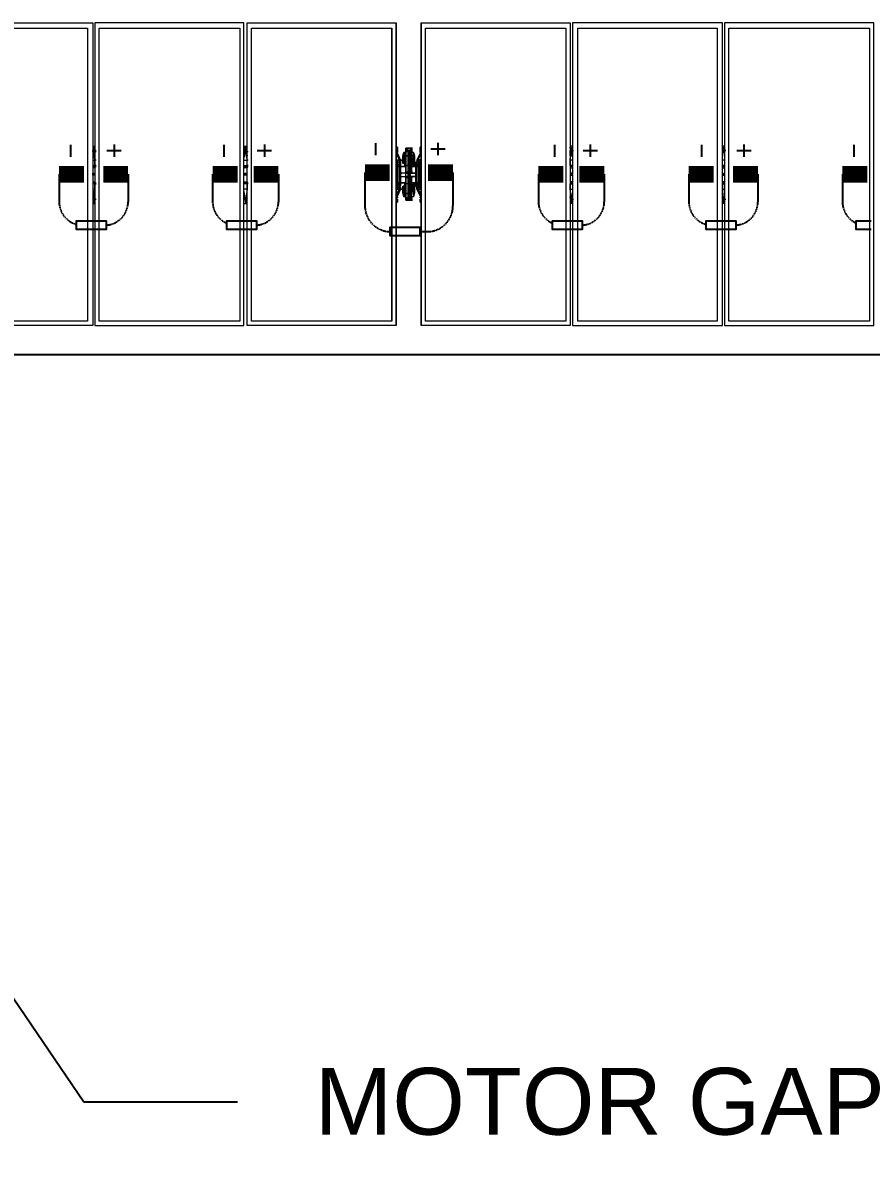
# Model space of a CAD drawing. Header units: feet. Extents: x -12372 to 90117, y -14865 to 4121.
# Drawn here: x 2233.5 to 2487.4, y 1068.5 to 1411.2 of the extents above; entities that cross this region are included whole.
import ezdxf
from ezdxf import colors
from ezdxf.entities.mleader import LeaderData, LeaderLine
from ezdxf.lldxf.tags import DXFTag
from ezdxf.math import Vec2, Vec3

# ---------------------------------------------------------------- set-up
doc = ezdxf.new("R2010")
doc.units = ezdxf.units.FT
doc.header["$MEASUREMENT"] = 0
doc.linetypes.add('HIDDEN', pattern=[0.375, 0.25, -0.125])
for name, color, linetype in [('E-DC HARNESS-NEG', 170, 'DC HARNESS CABLE'), ('E-HARN-COMP', 8, 'Continuous'), ('E-TRNK-CABL-NEG', 6, 'HIDDEN'), ('E-TRUNK-CABLE-POS', 6, 'HIDDEN'), ('G-ANNO-TEXT', 1, 'Continuous'), ('Polarity-Text', 7, 'Continuous')]:
    doc.layers.add(name, color=color, linetype=linetype)
doc.styles.add('NEI-A', font='arial.ttf')
doc.styles.get("Standard").update_dxf_attribs({"font": 'arial.ttf'})
tags = doc.linetypes.add('DC HARNESS CABLE', pattern='A,0.5,-0.2,["DH",Standard,S=0.1,R=0,X=-0.1,Y=-0.05],-0.2', length=0.9).pattern_tags.tags
tags[6] = DXFTag(74, 10)

# ---------------------------------------------------------------- blocks, each defined once
blk = doc.blocks.new('A$Cc93f9aa1')
at = {"lineweight": 5}
for points in [[(10.6396, 0), (10.6396, 0.4666), (10.8712, 0.4666), (10.8712, 0)], [(10.8746, 0.4666), (10.8746, 0), (11.1045, 0), (11.1045, 0.4666)], [(11.3395, 0), (11.1095, 0), (11.1095, 0.4666), (11.3395, 0.4666)], [(11.6079, 0), (11.3779, 0), (11.3779, 0.4666), (11.6079, 0.4666)], [(11.8429, 0.4666), (11.6112, 0.4666), (11.6112, 0), (11.8429, 0)], [(11.8462, 0), (12.0762, 0), (12.0762, 0.4666), (11.8462, 0.4666)], [(10.6479, 0.0067), (10.6479, 0.4583), (10.8629, 0.4583), (10.8629, 0.0067)], [(10.8812, 0.4583), (11.0979, 0.4583), (11.0979, 0.0067), (10.8812, 0.0067)], [(11.1162, 0.0067), (11.1162, 0.4583), (11.3329, 0.4583), (11.3329, 0.0067)], [(11.3845, 0.4583), (11.6012, 0.4583), (11.6012, 0.0067), (11.3845, 0.0067)], [(11.6195, 0.4583), (11.8345, 0.4583), (11.8345, 0.0067), (11.6195, 0.0067)], [(11.8529, 0.0067), (11.8529, 0.4583), (12.0695, 0.4583), (12.0695, 0.0067)], [(11.3412, 0.2667), (11.3412, 0.27), (11.3412, 0.275), (11.3395, 0.275), (11.3412, 0.275), (11.3412, 0.27)], [(11.3395, 0.2517), (11.3395, 0.25), (11.3412, 0.25), (11.3412, 0.2517), (11.3445, 0.2517), (11.3445, 0.2533), (11.3445, 0.255), (11.3462, 0.255), (11.3412, 0.265), (11.3462, 0.255), (11.3445, 0.255), (11.3412, 0.255), (11.3412, 0.2517), (11.3445, 0.2517), (11.3445, 0.2533), (11.3445, 0.255), (11.3412, 0.255), (11.3412, 0.2517)], [(11.3545, 0.2667), (11.3529, 0.2667), (11.3512, 0.2667), (11.3512, 0.2583), (11.3529, 0.2583), (11.3529, 0.2667)], [(11.3529, 0.2667), (11.3529, 0.2583), (11.3529, 0.255), (11.3529, 0.25), (11.3512, 0.25), (11.3512, 0.2567), (11.3512, 0.255), (11.3529, 0.255), (11.3512, 0.255), (11.3512, 0.2567), (11.3512, 0.2583), (11.3512, 0.2567), (11.3512, 0.2517), (11.3512, 0.25), (11.3529, 0.25), (11.3529, 0.255), (11.3529, 0.2583), (11.3512, 0.2583), (11.3512, 0.2667)], [(11.3645, 0.2733), (11.3629, 0.2733), (11.3612, 0.2733), (11.3545, 0.2733), (11.3562, 0.2733), (11.3612, 0.2733), (11.3629, 0.2733)], [(11.3562, 0.2733), (11.3545, 0.2733)], [(11.3579, 0.2683), (11.3579, 0.2467), (11.3545, 0.2467), (11.3545, 0.2683)], [(11.3579, 0.27), (11.3562, 0.27)], [(11.3579, 0.27), (11.3562, 0.27)], [(11.3645, 0.2683), (11.3629, 0.2683)], [(11.3762, 0.27), (11.3762, 0.2667), (11.3762, 0.27), (11.3762, 0.275), (11.3779, 0.275), (11.3762, 0.275)], [(11.3412, 0.21), (11.3412, 0.2133), (11.3412, 0.215), (11.3395, 0.215), (11.3395, 0.25), (11.3395, 0.215), (11.3412, 0.215), (11.3412, 0.2133), (11.3412, 0.21), (11.3445, 0.21), (11.3462, 0.21), (11.3412, 0.2), (11.3462, 0.21), (11.3445, 0.21), (11.3445, 0.2117), (11.3445, 0.21)], [(11.3412, 0.2467), (11.3429, 0.245), (11.3445, 0.245), (11.3445, 0.2483), (11.3429, 0.2483), (11.3412, 0.2483)], [(11.3429, 0.2483), (11.3412, 0.2467), (11.3429, 0.245), (11.3445, 0.2467)], [(11.3429, 0.2483), (11.3412, 0.2483), (11.3412, 0.2467), (11.3412, 0.245), (11.3429, 0.245), (11.3445, 0.245), (11.3445, 0.2467), (11.3445, 0.2483)], [(11.3412, 0.2467), (11.3412, 0.2483), (11.3429, 0.2483), (11.3445, 0.2483), (11.3445, 0.245), (11.3429, 0.245)], [(11.3429, 0.2483), (11.3412, 0.2467), (11.3429, 0.245), (11.3445, 0.2467)], [(11.3479, 0.255), (11.3462, 0.255), (11.3445, 0.255), (11.3445, 0.2533), (11.3445, 0.255), (11.3462, 0.255)], [(11.3445, 0.2517), (11.3462, 0.2517), (11.3462, 0.215), (11.3445, 0.215), (11.3462, 0.215), (11.3462, 0.2517), (11.3445, 0.2517), (11.3462, 0.2517), (11.3462, 0.255), (11.3462, 0.2517)], [(11.3545, 0.2483), (11.3529, 0.2483)], [(11.3645, 0.2617), (11.3629, 0.2617), (11.3612, 0.2617), (11.3629, 0.2617)], [(11.3629, 0.2383), (11.3629, 0.2617), (11.3629, 0.2383), (11.3629, 0.2367), (11.3629, 0.235), (11.3629, 0.2367), (11.3629, 0.2383), (11.3629, 0.235), (11.3645, 0.235), (11.3629, 0.235), (11.3645, 0.235), (11.3629, 0.235), (11.3645, 0.235), (11.3629, 0.235)], [(11.3662, 0.2567), (11.3662, 0.25), (11.3645, 0.25), (11.3629, 0.255), (11.3662, 0.255), (11.3662, 0.2567), (11.3662, 0.2583)], [(11.3645, 0.255), (11.3645, 0.2583)], [(11.3662, 0.25), (11.3645, 0.2483)], [(11.3679, 0.25), (11.3679, 0.26), (11.3679, 0.25), (11.3695, 0.25)], [(11.3729, 0.2483), (11.3712, 0.2467), (11.3729, 0.245), (11.3745, 0.2467)], [(11.3729, 0.2483), (11.3712, 0.2467), (11.3729, 0.245), (11.3745, 0.2467)], [(10.8729, 0.235), (10.8729, 0.2333), (10.8746, 0.2333), (10.8746, 0.2317), (10.8729, 0.2317), (10.8712, 0.2317), (10.8712, 0.2333), (10.8712, 0.235)], [(11.1062, 0.235), (11.1079, 0.235), (11.1079, 0.2317), (11.1045, 0.2317), (11.1045, 0.2333), (11.1062, 0.2333)], [(11.3412, 0.245), (11.3395, 0.245)], [(11.3412, 0.235), (11.3395, 0.235)], [(11.3412, 0.235), (11.3395, 0.235)], [(11.3412, 0.23), (11.3395, 0.23)], [(11.3412, 0.23), (11.3395, 0.23)], [(11.3445, 0.2467), (11.3429, 0.2467)], [(11.3445, 0.2467), (11.3429, 0.2467)], [(11.3462, 0.245), (11.3545, 0.245)], [(11.3545, 0.23), (11.3562, 0.23), (11.3545, 0.23), (11.3562, 0.23), (11.3545, 0.23), (11.3562, 0.23), (11.3545, 0.23), (11.3545, 0.2267)], [(11.3562, 0.23), (11.3545, 0.23)], [(11.3629, 0.245), (11.3695, 0.245)], [(11.3645, 0.2367), (11.3629, 0.2367)], [(11.3629, 0.2267), (11.3629, 0.23)], [(11.3695, 0.2467), (11.3662, 0.2467), (11.3645, 0.245), (11.3662, 0.2467)], [(11.3745, 0.2467), (11.3729, 0.2467)], [(11.3745, 0.2467), (11.3729, 0.2467)], [(11.3745, 0.2467), (11.3729, 0.2467)], [(11.3745, 0.2467), (11.3729, 0.2467)], [(11.3762, 0.245), (11.3779, 0.245)], [(11.3779, 0.235), (11.3762, 0.235)], [(11.3762, 0.235), (11.3779, 0.235)], [(11.3762, 0.23), (11.3779, 0.23)], [(11.3779, 0.23), (11.3762, 0.23)], [(11.6095, 0.235), (11.6095, 0.2333), (11.6079, 0.2333), (11.6079, 0.2317), (11.6095, 0.2317), (11.6112, 0.2317), (11.6112, 0.2333), (11.6112, 0.235)], [(11.8445, 0.235), (11.8445, 0.2333), (11.8429, 0.2333), (11.8429, 0.2317), (11.8445, 0.2317), (11.8462, 0.2317), (11.8462, 0.2333)], [(11.3412, 0.2183), (11.3412, 0.22), (11.3395, 0.22), (11.3412, 0.22), (11.3429, 0.22), (11.3412, 0.22), (11.3412, 0.2183), (11.3412, 0.2167), (11.3429, 0.2167), (11.3445, 0.2167), (11.3445, 0.2183), (11.3445, 0.2167), (11.3429, 0.2167)], [(11.3445, 0.2183), (11.3445, 0.22), (11.3429, 0.22), (11.3412, 0.22), (11.3412, 0.2183), (11.3429, 0.2167), (11.3445, 0.2167)], [(11.3429, 0.22), (11.3412, 0.22), (11.3412, 0.2183), (11.3412, 0.2167), (11.3429, 0.2167), (11.3445, 0.2167), (11.3445, 0.2183), (11.3445, 0.22)], [(11.3429, 0.22), (11.3412, 0.2183), (11.3429, 0.2167), (11.3445, 0.2183)], [(11.3429, 0.22), (11.3412, 0.2183), (11.3429, 0.2167), (11.3445, 0.2183)], [(11.3445, 0.2183), (11.3429, 0.2183)], [(11.3479, 0.21), (11.3462, 0.21), (11.3462, 0.2117), (11.3445, 0.2117), (11.3462, 0.2117), (11.3462, 0.21), (11.3462, 0.2133), (11.3445, 0.2133), (11.3462, 0.2133), (11.3462, 0.21)], [(11.3545, 0.22), (11.3462, 0.22)], [(11.3495, 0.215), (11.3495, 0.205), (11.3495, 0.215), (11.3495, 0.2133), (11.3495, 0.215), (11.3495, 0.205), (11.3512, 0.1983), (11.3495, 0.205)], [(11.3512, 0.215), (11.3529, 0.2167), (11.3512, 0.215), (11.3529, 0.2167), (11.3529, 0.215), (11.3529, 0.2167), (11.3512, 0.215), (11.3529, 0.2167), (11.3545, 0.2167), (11.3529, 0.2167), (11.3545, 0.2167), (11.3529, 0.2167)], [(11.3512, 0.2133), (11.3512, 0.215), (11.3529, 0.215), (11.3529, 0.2117), (11.3529, 0.21), (11.3512, 0.21), (11.3512, 0.2083), (11.3512, 0.215), (11.3529, 0.215), (11.3529, 0.2117), (11.3529, 0.21), (11.3512, 0.21), (11.3512, 0.2083), (11.3512, 0.2067), (11.3529, 0.2067), (11.3529, 0.1983), (11.3545, 0.1983), (11.3529, 0.1983), (11.3512, 0.1983), (11.3512, 0.2067), (11.3512, 0.2083)], [(11.3695, 0.22), (11.3629, 0.22)], [(11.3662, 0.2083), (11.3662, 0.215), (11.3645, 0.215), (11.3629, 0.2117), (11.3645, 0.21), (11.3662, 0.21), (11.3662, 0.2083), (11.3662, 0.2067), (11.3662, 0.1983), (11.3629, 0.1983), (11.3629, 0.2067), (11.3662, 0.2067), (11.3662, 0.2083), (11.3662, 0.21), (11.3645, 0.21), (11.3629, 0.2117), (11.3645, 0.215), (11.3645, 0.2167), (11.3662, 0.2167), (11.3645, 0.2167), (11.3662, 0.215), (11.3662, 0.2133), (11.3662, 0.215), (11.3645, 0.215), (11.3645, 0.2167), (11.3662, 0.2167), (11.3645, 0.2167), (11.3629, 0.2167), (11.3695, 0.2167), (11.3629, 0.2167), (11.3645, 0.2167), (11.3662, 0.215), (11.3645, 0.2167), (11.3662, 0.215), (11.3645, 0.2167), (11.3662, 0.215), (11.3679, 0.215), (11.3679, 0.205), (11.3662, 0.1983), (11.3679, 0.205), (11.3679, 0.215), (11.3662, 0.215), (11.3662, 0.2133)], [(11.3662, 0.2183), (11.3645, 0.22), (11.3662, 0.2183), (11.3695, 0.2183)], [(11.3679, 0.215), (11.3679, 0.205), (11.3679, 0.215), (11.3695, 0.215)], [(11.3729, 0.22), (11.3712, 0.2183), (11.3729, 0.2167), (11.3745, 0.2183)], [(11.3729, 0.2167), (11.3745, 0.2167), (11.3745, 0.2183), (11.3745, 0.22), (11.3729, 0.22), (11.3712, 0.22), (11.3712, 0.2183), (11.3712, 0.2167)], [(11.3729, 0.22), (11.3712, 0.2183), (11.3729, 0.2167), (11.3745, 0.2183)], [(11.3745, 0.2183), (11.3729, 0.2183)], [(11.3745, 0.2183), (11.3729, 0.2183)], [(11.3745, 0.2183), (11.3729, 0.2183)], [(11.3745, 0.2183), (11.3729, 0.2183)], [(11.3779, 0.22), (11.3762, 0.22)], [(11.3395, 0.19), (11.3412, 0.19), (11.3412, 0.195), (11.3412, 0.19)], [(11.3412, 0.1967), (11.3412, 0.1983)], [(11.3512, 0.1983), (11.3512, 0.2067), (11.3529, 0.2067), (11.3529, 0.1983)], [(11.3529, 0.21), (11.3529, 0.2067)], [(11.3562, 0.2033), (11.3545, 0.2033)], [(11.3595, 0.1967), (11.3579, 0.1967)], [(11.3612, 0.195), (11.3595, 0.195), (11.3612, 0.195), (11.3629, 0.1933), (11.3645, 0.1933), (11.3629, 0.1933), (11.3612, 0.195), (11.3595, 0.195), (11.3612, 0.195), (11.3595, 0.195), (11.3612, 0.195), (11.3612, 0.1967)], [(11.3612, 0.195), (11.3595, 0.195)], [(11.3645, 0.2033), (11.3629, 0.2033), (11.3612, 0.2033), (11.3629, 0.2033)], [(11.3629, 0.195), (11.3629, 0.1933), (11.3612, 0.195), (11.3629, 0.195), (11.3645, 0.195)], [(11.3662, 0.1983), (11.3629, 0.1983), (11.3629, 0.2067), (11.3662, 0.2067)], [(11.3645, 0.1983), (11.3629, 0.1983)], [(11.3629, 0.1967), (11.3629, 0.195)], [(11.3645, 0.2067), (11.3645, 0.21)], [(11.3729, 0.21), (11.3712, 0.21), (11.3712, 0.2117), (11.3729, 0.2117), (11.3712, 0.2117), (11.3712, 0.21)], [(11.3762, 0.1983), (11.3762, 0.1967)], [(11.3779, 0.19), (11.3762, 0.19), (11.3762, 0.195), (11.3762, 0.19)]]:
    blk.add_lwpolyline(points, close=True, dxfattribs=at)
for points in [[(11.3395, 0), (11.3395, 0.4666)], [(11.3779, 0.4666), (11.3779, 0)], [(11.3329, 0.0067), (11.3329, 0.4583)], [(11.3845, 0.0067), (11.3845, 0.4583)], [(10.8712, 0.2767), (10.8746, 0.2767)], [(10.8712, 0.2733), (10.8712, 0.27)], [(10.8762, 0.255), (10.8746, 0.255), (10.8746, 0.2567), (10.8729, 0.2633), (10.8729, 0.2733), (10.8729, 0.275), (10.8729, 0.2717), (10.8746, 0.27), (10.8746, 0.2683)], [(11.1045, 0.2767), (11.1095, 0.2767)], [(11.1062, 0.27), (11.1062, 0.2733), (11.1062, 0.275), (11.1062, 0.2733), (11.1079, 0.2733), (11.1079, 0.2717), (11.1079, 0.27), (11.1095, 0.2683)], [(11.1112, 0.255), (11.1095, 0.255), (11.1095, 0.2567), (11.1079, 0.2633), (11.1062, 0.2733)], [(11.3412, 0.27), (11.3412, 0.27)], [(11.3412, 0.2667), (11.3412, 0.2667)], [(11.3412, 0.2667), (11.3412, 0.2667)], [(11.3612, 0.2717), (11.3629, 0.2717), (11.3612, 0.2717), (11.3629, 0.2717), (11.3645, 0.2717), (11.3629, 0.2717), (11.3612, 0.27), (11.3595, 0.27), (11.3612, 0.27), (11.3595, 0.27), (11.3612, 0.27), (11.3629, 0.27), (11.3645, 0.27), (11.3629, 0.27), (11.3645, 0.27), (11.3629, 0.27), (11.3645, 0.27), (11.3629, 0.27), (11.3645, 0.27), (11.3629, 0.27), (11.3629, 0.2733), (11.3629, 0.2717), (11.3612, 0.27), (11.3612, 0.2683), (11.3595, 0.2683), (11.3595, 0.27), (11.3612, 0.27), (11.3595, 0.27), (11.3612, 0.27), (11.3612, 0.2683), (11.3595, 0.2683), (11.3579, 0.2683), (11.3579, 0.27), (11.3562, 0.27), (11.3545, 0.27), (11.3562, 0.27), (11.3545, 0.27), (11.3545, 0.2617), (11.3545, 0.2383), (11.3545, 0.235), (11.3562, 0.235), (11.3545, 0.235), (11.3462, 0.235), (11.3479, 0.235)], [(11.3562, 0.2717), (11.3545, 0.2717), (11.3562, 0.27), (11.3545, 0.27), (11.3562, 0.27), (11.3545, 0.27), (11.3545, 0.2617), (11.3562, 0.2617), (11.3545, 0.2617), (11.3562, 0.2617), (11.3545, 0.2617), (11.3545, 0.2383), (11.3545, 0.235), (11.3562, 0.235), (11.3545, 0.235), (11.3545, 0.2367), (11.3545, 0.2383), (11.3545, 0.2367), (11.3545, 0.235), (11.3562, 0.235), (11.3545, 0.235), (11.3462, 0.235), (11.3462, 0.23), (11.3545, 0.23), (11.3545, 0.2267), (11.3545, 0.2033), (11.3545, 0.195), (11.3562, 0.195), (11.3579, 0.195), (11.3562, 0.195), (11.3579, 0.195), (11.3562, 0.195), (11.3579, 0.195), (11.3562, 0.195), (11.3545, 0.1933), (11.3562, 0.1933), (11.3545, 0.1933), (11.3612, 0.1933), (11.3629, 0.1933), (11.3612, 0.1933)], [(11.3595, 0.2183), (11.3579, 0.2183), (11.3579, 0.1983), (11.3579, 0.1967), (11.3595, 0.1967), (11.3612, 0.1967), (11.3612, 0.2183), (11.3612, 0.1967), (11.3595, 0.1967), (11.3595, 0.2183), (11.3579, 0.2183), (11.3545, 0.2183), (11.3545, 0.2467), (11.3529, 0.2467), (11.3529, 0.2483), (11.3545, 0.2483), (11.3529, 0.2483), (11.3529, 0.25), (11.3529, 0.2483), (11.3512, 0.25), (11.3495, 0.25), (11.3495, 0.2617), (11.3512, 0.2667), (11.3495, 0.2617), (11.3495, 0.25), (11.3495, 0.2517), (11.3495, 0.25), (11.3495, 0.26), (11.3495, 0.25)], [(11.3579, 0.2717), (11.3562, 0.2717), (11.3545, 0.2717), (11.3545, 0.2733), (11.3545, 0.27), (11.3545, 0.2683), (11.3562, 0.2683), (11.3545, 0.2683), (11.3545, 0.2733), (11.3545, 0.2717), (11.3562, 0.2717)], [(11.3545, 0.2717), (11.3562, 0.27)], [(11.3545, 0.2717), (11.3562, 0.2717)], [(11.3545, 0.27), (11.3545, 0.27)], [(11.3545, 0.27), (11.3545, 0.27)], [(11.3595, 0.2467), (11.3595, 0.2683), (11.3612, 0.2683), (11.3612, 0.2467), (11.3595, 0.2467), (11.3595, 0.2183), (11.3612, 0.2183), (11.3612, 0.2467), (11.3612, 0.2683), (11.3595, 0.2683), (11.3595, 0.2467), (11.3612, 0.2467), (11.3612, 0.2183), (11.3595, 0.2183), (11.3595, 0.2467), (11.3579, 0.2467), (11.3579, 0.2683), (11.3545, 0.2683), (11.3545, 0.2467), (11.3579, 0.2467), (11.3579, 0.2667), (11.3595, 0.2667), (11.3612, 0.2667), (11.3595, 0.2667), (11.3579, 0.2667)], [(11.3562, 0.27), (11.3579, 0.27)], [(11.3562, 0.27), (11.3579, 0.27)], [(11.3562, 0.27), (11.3579, 0.27), (11.3579, 0.2683)], [(11.3579, 0.27), (11.3595, 0.27), (11.3595, 0.2683), (11.3612, 0.2683), (11.3595, 0.2683), (11.3579, 0.2683), (11.3579, 0.2667), (11.3579, 0.2467)], [(11.3579, 0.2683), (11.3595, 0.2683)], [(11.3579, 0.2667), (11.3579, 0.2683)], [(11.3579, 0.2683), (11.3595, 0.2683)], [(11.3579, 0.2683), (11.3595, 0.2683)], [(11.3579, 0.2683), (11.3595, 0.2683)], [(11.3595, 0.27), (11.3612, 0.27), (11.3629, 0.27), (11.3629, 0.2617), (11.3629, 0.27), (11.3629, 0.2733), (11.3629, 0.2717)], [(11.3612, 0.27), (11.3612, 0.27)], [(11.3645, 0.2667), (11.3629, 0.2667), (11.3629, 0.2583), (11.3662, 0.2583), (11.3662, 0.2667), (11.3629, 0.2667), (11.3629, 0.2583), (11.3662, 0.2583), (11.3662, 0.2667), (11.3679, 0.2617), (11.3679, 0.25), (11.3662, 0.25), (11.3662, 0.2517), (11.3662, 0.2567), (11.3662, 0.255), (11.3629, 0.255), (11.3645, 0.25), (11.3645, 0.2483), (11.3662, 0.25), (11.3662, 0.2517), (11.3662, 0.25), (11.3645, 0.25), (11.3645, 0.2483), (11.3662, 0.25), (11.3645, 0.2483), (11.3629, 0.2483), (11.3695, 0.2483), (11.3629, 0.2483), (11.3645, 0.2483), (11.3662, 0.2483), (11.3645, 0.2483)], [(11.3662, 0.2483), (11.3645, 0.2483), (11.3662, 0.25), (11.3679, 0.25), (11.3679, 0.2617), (11.3662, 0.2667), (11.3629, 0.2667)], [(11.3645, 0.2667), (11.3645, 0.2667)], [(11.3645, 0.2667), (11.3645, 0.2667)], [(11.3762, 0.2133), (11.3762, 0.215), (11.3762, 0.2133), (11.3779, 0.2133), (11.3745, 0.2133), (11.3745, 0.215), (11.3762, 0.215), (11.3762, 0.25), (11.3745, 0.25), (11.3745, 0.2517), (11.3779, 0.2517), (11.3745, 0.2517), (11.3762, 0.2517), (11.3762, 0.255), (11.3729, 0.255), (11.3712, 0.255), (11.3762, 0.265), (11.3712, 0.255), (11.3729, 0.255), (11.3762, 0.255), (11.3762, 0.2517), (11.3745, 0.2517), (11.3712, 0.2517), (11.3729, 0.2517), (11.3729, 0.2533), (11.3729, 0.255), (11.3729, 0.2533), (11.3712, 0.255), (11.3729, 0.255), (11.3712, 0.255), (11.3712, 0.2517), (11.3729, 0.2517), (11.3729, 0.2533), (11.3712, 0.255), (11.3712, 0.2517), (11.3745, 0.2517), (11.3745, 0.25), (11.3762, 0.25), (11.3762, 0.215), (11.3745, 0.215), (11.3745, 0.2133), (11.3762, 0.2133), (11.3762, 0.21), (11.3729, 0.21), (11.3712, 0.21), (11.3762, 0.2), (11.3712, 0.21), (11.3729, 0.21), (11.3729, 0.2117), (11.3729, 0.21), (11.3762, 0.21), (11.3762, 0.2133), (11.3745, 0.2133), (11.3779, 0.2133)], [(11.3762, 0.2667), (11.3762, 0.2667)], [(11.3762, 0.2667), (11.3762, 0.2667)], [(11.6112, 0.2767), (11.6079, 0.2767)], [(11.6095, 0.255), (11.6079, 0.255), (11.6079, 0.2567), (11.6095, 0.2633), (11.6095, 0.2733), (11.6095, 0.275), (11.6095, 0.2717), (11.6079, 0.27), (11.6079, 0.2683)], [(11.6112, 0.27), (11.6112, 0.2733)], [(11.8462, 0.2767), (11.8429, 0.2767)], [(11.8445, 0.27), (11.8445, 0.2733), (11.8429, 0.2717), (11.8429, 0.27), (11.8429, 0.2683)], [(11.8445, 0.255), (11.8429, 0.255), (11.8429, 0.2633), (11.8445, 0.2733)], [(11.8445, 0.2733), (11.8445, 0.275), (11.8445, 0.2733)], [(10.8762, 0.2467), (10.8746, 0.2467), (10.8746, 0.255)], [(11.1112, 0.2467), (11.1095, 0.2467), (11.1095, 0.255)], [(11.3395, 0.2517), (11.3412, 0.2517), (11.3395, 0.2517)], [(11.3395, 0.2517), (11.3395, 0.25), (11.3412, 0.25), (11.3412, 0.2517)], [(11.3412, 0.2483), (11.3412, 0.2467)], [(11.3412, 0.2483), (11.3412, 0.2483)], [(11.3429, 0.2483), (11.3412, 0.2483)], [(11.3429, 0.2483), (11.3429, 0.2483)], [(11.3445, 0.2483), (11.3429, 0.2483)], [(11.3445, 0.2517), (11.3445, 0.2517)], [(11.3445, 0.2517), (11.3445, 0.2517)], [(11.3445, 0.2483), (11.3445, 0.2483)], [(11.3445, 0.2467), (11.3445, 0.2483)], [(11.3462, 0.2517), (11.3462, 0.2517)], [(11.3462, 0.2517), (11.3462, 0.2517)], [(11.3512, 0.26), (11.3512, 0.26)], [(11.3512, 0.26), (11.3512, 0.26)], [(11.3579, 0.2183), (11.3579, 0.1967), (11.3545, 0.1967), (11.3545, 0.2183), (11.3529, 0.2183), (11.3529, 0.2167), (11.3545, 0.2167), (11.3529, 0.2167), (11.3529, 0.2183), (11.3545, 0.2183), (11.3545, 0.1967), (11.3579, 0.1967), (11.3579, 0.2183), (11.3579, 0.1983), (11.3595, 0.1983), (11.3612, 0.1983), (11.3595, 0.1983), (11.3579, 0.1983), (11.3579, 0.1967), (11.3579, 0.195), (11.3562, 0.195), (11.3545, 0.1933), (11.3562, 0.1933), (11.3545, 0.1933), (11.3545, 0.195), (11.3545, 0.1967), (11.3545, 0.195), (11.3545, 0.1967), (11.3545, 0.195), (11.3545, 0.1967), (11.3545, 0.195), (11.3545, 0.1933), (11.3562, 0.195), (11.3579, 0.195), (11.3579, 0.1967), (11.3595, 0.1967), (11.3595, 0.2183), (11.3579, 0.2183), (11.3579, 0.2467), (11.3595, 0.2467), (11.3579, 0.2467), (11.3579, 0.2183), (11.3545, 0.2183), (11.3545, 0.2467), (11.3529, 0.2467), (11.3529, 0.2483), (11.3512, 0.25), (11.3529, 0.2483), (11.3545, 0.2483), (11.3529, 0.2483), (11.3512, 0.25)], [(11.3512, 0.25), (11.3529, 0.2483)], [(11.3512, 0.25), (11.3529, 0.2483)], [(11.3529, 0.2483), (11.3545, 0.2483)], [(11.3529, 0.2483), (11.3545, 0.2483)], [(11.3662, 0.26), (11.3662, 0.26)], [(11.3662, 0.26), (11.3662, 0.26)], [(11.3729, 0.2517), (11.3712, 0.2517), (11.3695, 0.2517), (11.3695, 0.215), (11.3712, 0.215), (11.3695, 0.215), (11.3695, 0.2517), (11.3712, 0.2517)], [(11.3712, 0.2517), (11.3712, 0.2517)], [(11.3729, 0.2467), (11.3729, 0.245), (11.3745, 0.245), (11.3745, 0.2467), (11.3745, 0.2483), (11.3729, 0.2483), (11.3712, 0.2483), (11.3712, 0.2467), (11.3712, 0.245), (11.3729, 0.245)], [(11.3712, 0.2483), (11.3712, 0.2467)], [(11.3712, 0.2483), (11.3712, 0.2483)], [(11.3729, 0.2483), (11.3712, 0.2483)], [(11.3729, 0.2517), (11.3729, 0.2517)], [(11.3729, 0.2517), (11.3729, 0.2517)], [(11.3729, 0.2483), (11.3729, 0.2467)], [(11.3745, 0.2483), (11.3729, 0.2483)], [(11.3729, 0.2483), (11.3729, 0.2467)], [(11.3729, 0.2483), (11.3745, 0.2483), (11.3729, 0.2483)], [(11.3729, 0.2483), (11.3729, 0.2483)], [(11.3745, 0.2483), (11.3745, 0.245)], [(11.3745, 0.2483), (11.3745, 0.245)], [(11.3745, 0.2483), (11.3745, 0.2483)], [(11.3745, 0.2467), (11.3745, 0.2483)], [(11.3779, 0.2517), (11.3762, 0.2517), (11.3762, 0.25), (11.3762, 0.2517)], [(11.6095, 0.2467), (11.6079, 0.2467), (11.6079, 0.255)], [(11.8445, 0.2467), (11.8429, 0.2467), (11.8429, 0.255)], [(10.8712, 0.2467), (10.8746, 0.2467)], [(10.8712, 0.245), (10.8746, 0.245), (10.8762, 0.245)], [(10.8746, 0.245), (10.8746, 0.2433), (10.8712, 0.2433)], [(11.1045, 0.2467), (11.1095, 0.2467)], [(11.1045, 0.245), (11.1095, 0.245), (11.1112, 0.245)], [(11.1095, 0.245), (11.1095, 0.2433), (11.1045, 0.2433)], [(11.3412, 0.2467), (11.3412, 0.245)], [(11.3412, 0.2467), (11.3412, 0.2467)], [(11.3412, 0.245), (11.3429, 0.245)], [(11.3412, 0.245), (11.3412, 0.245)], [(11.3429, 0.2467), (11.3445, 0.2467)], [(11.3429, 0.2467), (11.3445, 0.2467)], [(11.3429, 0.2467), (11.3445, 0.2467)], [(11.3429, 0.2467), (11.3445, 0.2467)], [(11.3429, 0.2467), (11.3445, 0.2467)], [(11.3429, 0.2467), (11.3445, 0.2467)], [(11.3429, 0.2467), (11.3445, 0.2467)], [(11.3429, 0.2467), (11.3445, 0.2467)], [(11.3429, 0.2467), (11.3445, 0.2467)], [(11.3429, 0.2467), (11.3445, 0.2467)], [(11.3429, 0.2467), (11.3445, 0.2467)], [(11.3429, 0.2467), (11.3445, 0.2467)], [(11.3429, 0.2467), (11.3445, 0.2467)], [(11.3429, 0.2467), (11.3445, 0.2467)], [(11.3429, 0.245), (11.3445, 0.245)], [(11.3429, 0.245), (11.3429, 0.245)], [(11.3445, 0.2467), (11.3462, 0.2467)], [(11.3445, 0.2467), (11.3445, 0.2467)], [(11.3445, 0.245), (11.3445, 0.2467)], [(11.3445, 0.245), (11.3445, 0.245)], [(11.3462, 0.235), (11.3462, 0.23), (11.3545, 0.23), (11.3545, 0.2267), (11.3545, 0.2033), (11.3545, 0.195), (11.3562, 0.195), (11.3545, 0.195)], [(11.3545, 0.2367), (11.3562, 0.2367)], [(11.3545, 0.2367), (11.3562, 0.2367)], [(11.3545, 0.23), (11.3562, 0.23)], [(11.3545, 0.23), (11.3562, 0.23)], [(11.3579, 0.1933), (11.3562, 0.1933), (11.3612, 0.1933), (11.3629, 0.1933), (11.3612, 0.195), (11.3629, 0.195), (11.3629, 0.2033), (11.3629, 0.2267), (11.3629, 0.23), (11.3645, 0.23), (11.3629, 0.23), (11.3645, 0.23), (11.3629, 0.23), (11.3645, 0.23), (11.3629, 0.23), (11.3645, 0.23), (11.3629, 0.23), (11.3629, 0.2267), (11.3629, 0.2033), (11.3629, 0.195), (11.3645, 0.195), (11.3629, 0.195), (11.3629, 0.1933)], [(11.3579, 0.2183), (11.3579, 0.2467), (11.3579, 0.2183)], [(11.3712, 0.235), (11.3695, 0.235), (11.3612, 0.235), (11.3695, 0.235), (11.3695, 0.23), (11.3612, 0.23), (11.3695, 0.23), (11.3712, 0.23)], [(11.3629, 0.2367), (11.3645, 0.2367)], [(11.3695, 0.235), (11.3695, 0.23)], [(11.3712, 0.2467), (11.3712, 0.245)], [(11.3712, 0.2467), (11.3712, 0.2467)], [(11.3712, 0.245), (11.3729, 0.245)], [(11.3712, 0.245), (11.3712, 0.245)], [(11.3729, 0.2467), (11.3745, 0.2467)], [(11.3729, 0.2467), (11.3745, 0.2467)], [(11.3729, 0.2467), (11.3745, 0.2467)], [(11.3729, 0.2467), (11.3745, 0.2467)], [(11.3729, 0.2467), (11.3745, 0.2467)], [(11.3729, 0.2467), (11.3745, 0.2467)], [(11.3729, 0.2467), (11.3745, 0.2467)], [(11.3729, 0.2467), (11.3745, 0.2467)], [(11.3729, 0.2467), (11.3745, 0.2467)], [(11.3729, 0.2467), (11.3729, 0.245)], [(11.3729, 0.2467), (11.3745, 0.2467)], [(11.3729, 0.245), (11.3745, 0.245)], [(11.3745, 0.245), (11.3729, 0.245)], [(11.3729, 0.245), (11.3745, 0.245)], [(11.3729, 0.245), (11.3729, 0.245)], [(11.3745, 0.2467), (11.3762, 0.2467)], [(11.3745, 0.2467), (11.3745, 0.2467)], [(11.3745, 0.245), (11.3745, 0.2467)], [(11.3745, 0.245), (11.3745, 0.245)], [(11.6112, 0.2467), (11.6079, 0.2467)], [(11.6112, 0.245), (11.6079, 0.245), (11.6095, 0.245)], [(11.6079, 0.245), (11.6079, 0.2433), (11.6112, 0.2433)], [(11.8462, 0.2467), (11.8429, 0.2467)], [(11.8462, 0.245), (11.8429, 0.245), (11.8445, 0.245)], [(11.8429, 0.245), (11.8429, 0.2433), (11.8462, 0.2433)], [(10.8712, 0.2217), (10.8746, 0.2217), (10.8746, 0.22)], [(10.8712, 0.22), (10.8746, 0.22), (10.8762, 0.22)], [(10.8746, 0.2183), (10.8712, 0.2183)], [(10.8729, 0.1917), (10.8729, 0.2), (10.8746, 0.21), (10.8746, 0.2183), (10.8762, 0.2183)], [(11.1045, 0.2217), (11.1095, 0.2217), (11.1095, 0.22)], [(11.1045, 0.22), (11.1095, 0.22), (11.1112, 0.22)], [(11.1095, 0.2183), (11.1045, 0.2183)], [(11.1112, 0.2183), (11.1095, 0.2183), (11.1095, 0.21), (11.1079, 0.2), (11.1079, 0.1933), (11.1062, 0.1917), (11.1062, 0.19)], [(11.3395, 0.2133), (11.3395, 0.215), (11.3395, 0.2133), (11.3445, 0.2133), (11.3445, 0.2117), (11.3445, 0.2133), (11.3412, 0.2133)], [(11.3395, 0.2133), (11.3412, 0.2133), (11.3395, 0.2133)], [(11.3412, 0.22), (11.3412, 0.22)], [(11.3412, 0.2183), (11.3412, 0.2183)], [(11.3412, 0.2167), (11.3412, 0.2167)], [(11.3429, 0.22), (11.3445, 0.22)], [(11.3429, 0.22), (11.3429, 0.22)], [(11.3445, 0.22), (11.3429, 0.22)], [(11.3429, 0.2183), (11.3445, 0.2183)], [(11.3429, 0.2183), (11.3445, 0.2183)], [(11.3429, 0.2183), (11.3445, 0.2183)], [(11.3429, 0.2183), (11.3445, 0.2183)], [(11.3429, 0.2183), (11.3445, 0.2183)], [(11.3429, 0.2183), (11.3445, 0.2183)], [(11.3429, 0.2183), (11.3445, 0.2183)], [(11.3429, 0.2183), (11.3445, 0.2183)], [(11.3429, 0.2183), (11.3445, 0.2183)], [(11.3429, 0.2183), (11.3445, 0.2183)], [(11.3429, 0.2183), (11.3445, 0.2183)], [(11.3429, 0.2183), (11.3445, 0.2183)], [(11.3429, 0.2183), (11.3445, 0.2183)], [(11.3429, 0.2183), (11.3445, 0.2183)], [(11.3429, 0.2183), (11.3445, 0.2183)], [(11.3429, 0.2183), (11.3445, 0.2183)], [(11.3429, 0.2167), (11.3429, 0.2167)], [(11.3445, 0.2183), (11.3445, 0.22)], [(11.3445, 0.22), (11.3445, 0.22)], [(11.3445, 0.2183), (11.3445, 0.22)], [(11.3445, 0.2183), (11.3445, 0.2183)], [(11.3445, 0.2167), (11.3445, 0.2167)], [(11.3445, 0.215), (11.3445, 0.215)], [(11.3445, 0.215), (11.3445, 0.215)], [(11.3462, 0.215), (11.3462, 0.215)], [(11.3462, 0.215), (11.3462, 0.215)], [(11.3529, 0.2167), (11.3545, 0.2167)], [(11.3712, 0.22), (11.3712, 0.2183)], [(11.3712, 0.22), (11.3712, 0.22)], [(11.3729, 0.22), (11.3712, 0.22)], [(11.3712, 0.2183), (11.3712, 0.2167)], [(11.3712, 0.2183), (11.3712, 0.2183)], [(11.3712, 0.2167), (11.3729, 0.2167)], [(11.3712, 0.2167), (11.3712, 0.2167)], [(11.3712, 0.215), (11.3712, 0.215)], [(11.3712, 0.215), (11.3712, 0.215)], [(11.3729, 0.2133), (11.3712, 0.2133), (11.3712, 0.21), (11.3712, 0.2133), (11.3745, 0.2133), (11.3712, 0.2133), (11.3729, 0.2133), (11.3729, 0.2117), (11.3729, 0.2133), (11.3712, 0.2133)], [(11.3745, 0.22), (11.3729, 0.22)], [(11.3729, 0.2183), (11.3729, 0.22)], [(11.3729, 0.2183), (11.3729, 0.22), (11.3745, 0.22)], [(11.3729, 0.22), (11.3745, 0.22)], [(11.3745, 0.22), (11.3729, 0.22)], [(11.3729, 0.22), (11.3729, 0.22)], [(11.3729, 0.2183), (11.3745, 0.2183)], [(11.3729, 0.2183), (11.3745, 0.2183)], [(11.3729, 0.2183), (11.3745, 0.2183)], [(11.3729, 0.2183), (11.3745, 0.2183)], [(11.3729, 0.2183), (11.3729, 0.2167)], [(11.3729, 0.2183), (11.3745, 0.2183)], [(11.3729, 0.2183), (11.3745, 0.2183)], [(11.3729, 0.2183), (11.3745, 0.2183)], [(11.3729, 0.2183), (11.3745, 0.2183)], [(11.3729, 0.2183), (11.3745, 0.2183)], [(11.3729, 0.2167), (11.3729, 0.2183)], [(11.3729, 0.2183), (11.3745, 0.2183)], [(11.3745, 0.2167), (11.3729, 0.2167)], [(11.3729, 0.2167), (11.3745, 0.2167)], [(11.3729, 0.2167), (11.3745, 0.2167)], [(11.3729, 0.2167), (11.3729, 0.2167)], [(11.3729, 0.215), (11.3729, 0.215)], [(11.3729, 0.215), (11.3729, 0.215)], [(11.3745, 0.22), (11.3745, 0.2183)], [(11.3745, 0.2183), (11.3745, 0.22)], [(11.3745, 0.22), (11.3745, 0.22)], [(11.3745, 0.2183), (11.3745, 0.22)], [(11.3745, 0.2167), (11.3745, 0.2183)], [(11.3745, 0.2167), (11.3745, 0.2183)], [(11.3745, 0.2183), (11.3745, 0.2183)], [(11.3745, 0.2167), (11.3745, 0.2183)], [(11.3745, 0.2167), (11.3745, 0.2167)], [(11.6112, 0.2217), (11.6079, 0.2217), (11.6079, 0.22)], [(11.6112, 0.22), (11.6079, 0.22), (11.6095, 0.22)], [(11.6095, 0.1917), (11.6095, 0.2), (11.6079, 0.21), (11.6079, 0.2183), (11.6095, 0.2183)], [(11.6079, 0.2183), (11.6112, 0.2183)], [(11.8462, 0.2217), (11.8429, 0.2217), (11.8429, 0.22)], [(11.8462, 0.22), (11.8429, 0.22), (11.8445, 0.22)], [(11.8445, 0.2183), (11.8429, 0.2183), (11.8429, 0.21), (11.8429, 0.2), (11.8445, 0.1933), (11.8445, 0.1917), (11.8462, 0.1917)], [(11.8429, 0.2183), (11.8462, 0.2183)], [(10.8712, 0.195), (10.8712, 0.1917)], [(10.8746, 0.1967), (10.8746, 0.195), (10.8729, 0.1933), (10.8729, 0.19), (10.8729, 0.1917), (10.8746, 0.1917)], [(11.1095, 0.1967), (11.1079, 0.195), (11.1079, 0.1917), (11.1062, 0.1917), (11.1062, 0.19), (11.1079, 0.19)], [(11.1062, 0.195), (11.1062, 0.1917), (11.1079, 0.1917)], [(11.3412, 0.1983), (11.3412, 0.1983)], [(11.3412, 0.1983), (11.3412, 0.1983)], [(11.3412, 0.195), (11.3412, 0.195)], [(11.3412, 0.195), (11.3412, 0.195)], [(11.3512, 0.205), (11.3512, 0.205)], [(11.3512, 0.205), (11.3512, 0.205)], [(11.3512, 0.1983), (11.3512, 0.1983)], [(11.3545, 0.2033), (11.3562, 0.2033)], [(11.3545, 0.2033), (11.3562, 0.2033)], [(11.3545, 0.195), (11.3545, 0.195)], [(11.3545, 0.195), (11.3545, 0.195)], [(11.3562, 0.195), (11.3545, 0.1933)], [(11.3595, 0.195), (11.3595, 0.1967), (11.3612, 0.1967), (11.3595, 0.1967), (11.3595, 0.195), (11.3579, 0.195)], [(11.3579, 0.1967), (11.3595, 0.1967)], [(11.3579, 0.1967), (11.3595, 0.1967)], [(11.3595, 0.1967), (11.3612, 0.1967)], [(11.3595, 0.1967), (11.3612, 0.1967)], [(11.3595, 0.195), (11.3612, 0.195), (11.3595, 0.195)], [(11.3629, 0.195), (11.3629, 0.1967)], [(11.3629, 0.195), (11.3629, 0.1967)], [(11.3629, 0.195), (11.3645, 0.195)], [(11.3645, 0.1983), (11.3645, 0.1983)], [(11.3645, 0.1983), (11.3645, 0.1983)], [(11.3662, 0.205), (11.3662, 0.205)], [(11.3662, 0.205), (11.3662, 0.205)], [(11.3762, 0.1983), (11.3762, 0.1983)], [(11.3762, 0.1983), (11.3762, 0.1983)], [(11.3762, 0.195), (11.3762, 0.195)], [(11.3762, 0.195), (11.3762, 0.195)], [(11.6079, 0.1967), (11.6079, 0.195), (11.6095, 0.1933), (11.6095, 0.19), (11.6112, 0.19)], [(11.6112, 0.195), (11.6112, 0.1917), (11.6095, 0.1917), (11.6095, 0.19)], [(11.8445, 0.19), (11.8445, 0.1933), (11.8429, 0.1933), (11.8429, 0.195), (11.8429, 0.1967)], [(11.8445, 0.195), (11.8445, 0.1917), (11.8445, 0.19), (11.8462, 0.19)], [(10.8712, 0.1883), (10.8746, 0.1883)], [(10.8729, 0.19), (10.8746, 0.19)], [(11.1045, 0.1883), (11.1095, 0.1883)], [(11.6112, 0.1883), (11.6079, 0.1883)], [(11.8462, 0.1883), (11.8429, 0.1883)]]:
    blk.add_lwpolyline(points, dxfattribs=at)
at = {"color": 8, "lineweight": 5, "true_color": 0x808080}
for points in [[(10.8712, 0.2767), (10.8746, 0.2767)], [(10.8712, 0.2733), (10.8712, 0.2733)], [(10.8729, 0.2733), (10.8712, 0.2583)], [(10.8712, 0.2683), (10.8712, 0.27)], [(10.8746, 0.2733), (10.8746, 0.275), (10.8729, 0.275)], [(10.8746, 0.2617), (10.8746, 0.27), (10.8762, 0.27)], [(10.8746, 0.2667), (10.8746, 0.2683), (10.8762, 0.2683)], [(11.1045, 0.2767), (11.1095, 0.2767)], [(11.1062, 0.2733), (11.1045, 0.2583)], [(11.1045, 0.2683), (11.1062, 0.27), (11.1045, 0.27)], [(11.1095, 0.2733), (11.1079, 0.2733), (11.1079, 0.275), (11.1062, 0.275)], [(11.1062, 0.2733), (11.1062, 0.2733)], [(11.1062, 0.2717), (11.1062, 0.2717)], [(11.1095, 0.27), (11.1079, 0.27), (11.1079, 0.2683), (11.1095, 0.2617)], [(11.1095, 0.2667), (11.1095, 0.2683), (11.1112, 0.2683)], [(11.3395, 0.27), (11.3412, 0.27), (11.3395, 0.27)], [(11.3395, 0.27), (11.3412, 0.27), (11.3395, 0.27)], [(11.3545, 0.2717), (11.3545, 0.2717)], [(11.3545, 0.2717), (11.3545, 0.2717)], [(11.3629, 0.2717), (11.3629, 0.2717)], [(11.3629, 0.2717), (11.3629, 0.2717)], [(11.3779, 0.27), (11.3762, 0.27), (11.3779, 0.27)], [(11.3779, 0.27), (11.3762, 0.27), (11.3779, 0.27)], [(11.6112, 0.2767), (11.6079, 0.2767)], [(11.6079, 0.2733), (11.6079, 0.275), (11.6095, 0.275)], [(11.6079, 0.2617), (11.6079, 0.27), (11.6095, 0.27)], [(11.6079, 0.2667), (11.6079, 0.2683), (11.6095, 0.2683)], [(11.6095, 0.2733), (11.6112, 0.2583)], [(11.6112, 0.2733), (11.6112, 0.2733)], [(11.6112, 0.2683), (11.6112, 0.27), (11.6129, 0.27)], [(11.8462, 0.2767), (11.8429, 0.2767)], [(11.8429, 0.2733), (11.8429, 0.275), (11.8445, 0.275)], [(11.8429, 0.2617), (11.8429, 0.27), (11.8445, 0.27)], [(11.8429, 0.2667), (11.8429, 0.2683)], [(11.8445, 0.2733), (11.8445, 0.2733)], [(11.8445, 0.2733), (11.8462, 0.2583)], [(11.8462, 0.2683), (11.8462, 0.27)], [(10.8712, 0.255), (10.8746, 0.255)], [(11.1045, 0.255), (11.1095, 0.255)], [(11.6112, 0.255), (11.6079, 0.255)], [(11.8462, 0.255), (11.8429, 0.255)], [(10.8746, 0.21), (10.8712, 0.21)], [(10.8712, 0.2067), (10.8729, 0.1917)], [(10.8712, 0.1967), (10.8712, 0.195), (10.8729, 0.195)], [(10.8746, 0.2033), (10.8746, 0.195), (10.8762, 0.195)], [(10.8746, 0.1967), (10.8746, 0.1983)], [(11.1095, 0.21), (11.1045, 0.21)], [(11.1045, 0.2067), (11.1062, 0.1917)], [(11.1045, 0.195), (11.1062, 0.195), (11.1045, 0.1967)], [(11.1095, 0.195), (11.1079, 0.195), (11.1079, 0.1967), (11.1095, 0.2033)], [(11.1095, 0.1967), (11.1095, 0.1983)], [(11.3562, 0.195), (11.3579, 0.195)], [(11.3562, 0.195), (11.3579, 0.195)], [(11.3562, 0.195), (11.3579, 0.195)], [(11.3562, 0.195), (11.3579, 0.195)], [(11.6079, 0.21), (11.6112, 0.21)], [(11.6079, 0.2033), (11.6079, 0.195), (11.6095, 0.195)], [(11.6079, 0.1967), (11.6079, 0.1983)], [(11.6112, 0.2067), (11.6095, 0.1917)], [(11.6112, 0.1967), (11.6112, 0.195), (11.6129, 0.195)], [(11.8429, 0.21), (11.8462, 0.21)], [(11.8429, 0.2033), (11.8429, 0.195), (11.8445, 0.195)], [(11.8445, 0.1967), (11.8429, 0.1967), (11.8429, 0.1983)], [(11.8462, 0.2067), (11.8445, 0.1917)], [(11.8462, 0.1967), (11.8462, 0.195), (11.8479, 0.195)], [(10.8712, 0.1917), (10.8712, 0.1917)], [(10.8712, 0.1883), (10.8746, 0.1883)], [(10.8729, 0.19), (10.8746, 0.1917)], [(11.1045, 0.1933), (11.1045, 0.1933)], [(11.1045, 0.1883), (11.1095, 0.1883)], [(11.1062, 0.19), (11.1079, 0.19), (11.1079, 0.1917), (11.1095, 0.1917)], [(11.1062, 0.1917), (11.1062, 0.1917)], [(11.3545, 0.1933), (11.3545, 0.1933)], [(11.3545, 0.1933), (11.3545, 0.1933)], [(11.3629, 0.1933), (11.3629, 0.1933)], [(11.3629, 0.1933), (11.3629, 0.1933)], [(11.6095, 0.19), (11.6079, 0.1917)], [(11.6112, 0.1883), (11.6079, 0.1883)], [(11.6112, 0.1917), (11.6112, 0.1917)], [(11.8445, 0.19), (11.8429, 0.19), (11.8429, 0.1917)], [(11.8462, 0.1883), (11.8429, 0.1883)], [(11.8445, 0.1917), (11.8445, 0.1917)]]:
    blk.add_lwpolyline(points, dxfattribs=at)
for points in [[(10.8729, 0.27), (10.8712, 0.27)], [(11.3395, 0.2667), (11.3412, 0.2667)], [(11.3395, 0.265), (11.3412, 0.265), (11.3395, 0.265), (11.3445, 0.255)], [(11.3545, 0.2717), (11.3545, 0.2733)], [(11.3545, 0.2383), (11.3545, 0.2617), (11.3545, 0.27), (11.3545, 0.2617), (11.3545, 0.2383), (11.3545, 0.235), (11.3562, 0.235), (11.3545, 0.235)], [(11.3579, 0.27), (11.3562, 0.27), (11.3579, 0.27), (11.3562, 0.27), (11.3579, 0.27), (11.3595, 0.27), (11.3612, 0.27), (11.3595, 0.27), (11.3612, 0.27), (11.3595, 0.27), (11.3579, 0.27), (11.3562, 0.27)], [(11.3579, 0.27), (11.3562, 0.27)], [(11.3612, 0.2733), (11.3612, 0.2717)], [(11.3629, 0.2617), (11.3629, 0.27), (11.3612, 0.27), (11.3629, 0.27), (11.3612, 0.27), (11.3629, 0.27), (11.3612, 0.27), (11.3629, 0.27), (11.3629, 0.2617), (11.3629, 0.2383), (11.3612, 0.2383), (11.3629, 0.2383)], [(11.3729, 0.255), (11.3779, 0.265), (11.3762, 0.265), (11.3779, 0.265)], [(11.3779, 0.2667), (11.3762, 0.2667)], [(11.8479, 0.27), (11.8462, 0.27)], [(11.3412, 0.255), (11.3395, 0.255), (11.3395, 0.2567), (11.3395, 0.255)], [(11.3412, 0.2483), (11.3412, 0.25)], [(11.3445, 0.2517), (11.3445, 0.2483)], [(11.3545, 0.2583), (11.3529, 0.2583)], [(11.3529, 0.255), (11.3545, 0.255)], [(11.3545, 0.25), (11.3529, 0.25)], [(11.3645, 0.2583), (11.3629, 0.2583)], [(11.3645, 0.255), (11.3629, 0.255)], [(11.3645, 0.25), (11.3629, 0.25)], [(11.3712, 0.2483), (11.3712, 0.2517)], [(11.3745, 0.25), (11.3745, 0.2483)], [(11.3779, 0.255), (11.3762, 0.255), (11.3762, 0.2567), (11.3762, 0.255)], [(11.3412, 0.22), (11.3412, 0.245)], [(11.3445, 0.245), (11.3445, 0.22)], [(11.3562, 0.2367), (11.3545, 0.2367)], [(11.3562, 0.2367), (11.3545, 0.2367)], [(11.3545, 0.23), (11.3545, 0.2267), (11.3545, 0.2033), (11.3545, 0.195), (11.3545, 0.2033), (11.3545, 0.23), (11.3562, 0.23)], [(11.3645, 0.235), (11.3629, 0.235), (11.3629, 0.2383), (11.3629, 0.235)], [(11.3645, 0.2367), (11.3629, 0.2367)], [(11.3645, 0.2367), (11.3629, 0.2367)], [(11.3645, 0.23), (11.3629, 0.23), (11.3629, 0.2267), (11.3629, 0.23)], [(11.3712, 0.22), (11.3712, 0.245)], [(11.3745, 0.245), (11.3745, 0.22)], [(11.3412, 0.215), (11.3412, 0.2167)], [(11.3445, 0.2167), (11.3445, 0.215)], [(11.3529, 0.215), (11.3545, 0.215)], [(11.3562, 0.2283), (11.3545, 0.2283)], [(11.3562, 0.2283), (11.3545, 0.2283)], [(11.3612, 0.195), (11.3595, 0.195), (11.3612, 0.195), (11.3629, 0.195), (11.3612, 0.195), (11.3629, 0.195), (11.3612, 0.195), (11.3629, 0.195), (11.3629, 0.2033), (11.3629, 0.2267), (11.3612, 0.2267), (11.3629, 0.2267), (11.3629, 0.2033), (11.3629, 0.195)], [(11.3645, 0.2283), (11.3629, 0.2283)], [(11.3645, 0.2283), (11.3629, 0.2283)], [(11.3629, 0.215), (11.3645, 0.215)], [(11.3712, 0.215), (11.3712, 0.2167)], [(11.3745, 0.2167), (11.3745, 0.215)], [(11.3395, 0.21), (11.3412, 0.21), (11.3395, 0.21), (11.3395, 0.2117)], [(11.3445, 0.21), (11.3395, 0.2017)], [(11.3395, 0.2), (11.3412, 0.2)], [(11.3395, 0.1983), (11.3412, 0.1983)], [(11.3395, 0.1967), (11.3412, 0.1967)], [(11.3395, 0.195), (11.3412, 0.195)], [(11.3545, 0.2117), (11.3529, 0.2117)], [(11.3529, 0.2067), (11.3545, 0.2067)], [(11.3579, 0.195), (11.3562, 0.195)], [(11.3579, 0.195), (11.3562, 0.195)], [(11.3595, 0.1967), (11.3579, 0.1967), (11.3595, 0.1967), (11.3612, 0.1967)], [(11.3645, 0.2117), (11.3629, 0.2117)], [(11.3645, 0.2067), (11.3629, 0.2067)], [(11.3779, 0.2017), (11.3729, 0.21)], [(11.3762, 0.21), (11.3762, 0.2117), (11.3762, 0.21), (11.3779, 0.21)], [(11.3779, 0.2), (11.3762, 0.2)], [(11.3779, 0.1983), (11.3762, 0.1983)], [(11.3779, 0.1967), (11.3762, 0.1967)], [(11.3779, 0.195), (11.3762, 0.195)], [(11.3562, 0.1933), (11.3545, 0.1933)], [(11.3629, 0.1933), (11.3612, 0.1933)]]:
    blk.add_lwpolyline(points, close=True, dxfattribs=at)

msp = doc.modelspace()

# ---------------------------------------------------------------- linework, layer by layer
at = {"layer": 'E-DC HARNESS-NEG', "ltscale": 0.5}
msp.add_lwpolyline([(2689.91, 1311.89), (2051.79, 1311.89), (2051.79, 1297.49)], dxfattribs=at)
at = {"layer": 'E-HARN-COMP', "const_width": 5}
for points in [[(2244.31, 1365.92), (2251.76, 1365.92)], [(2257.51, 1365.92), (2264.97, 1365.92)], [(2290.27, 1365.92), (2297.73, 1365.92)], [(2302.52, 1365.92), (2309.98, 1365.92)], [(2335.86, 1366.42), (2343.31, 1366.42)], [(2354.79, 1366.42), (2362.24, 1366.42)], [(2387.83, 1365.92), (2395.28, 1365.92)], [(2400.09, 1365.92), (2407.55, 1365.92)], [(2432.85, 1365.92), (2440.31, 1365.92)], [(2446.09, 1365.92), (2453.55, 1365.92)], [(2478.85, 1365.92), (2486.3, 1365.92)]]:
    msp.add_lwpolyline(points, dxfattribs=at)
at = {"layer": 'E-HARN-COMP'}
for points in [[(2253.93, 1351.83), (2249.37, 1351.83), (2249.37, 1349.51), (2253.93, 1349.51)], [(2253.93, 1349.51), (2258.49, 1349.51), (2258.49, 1351.83), (2253.93, 1351.83)], [(2298.94, 1351.83), (2294.38, 1351.83), (2294.38, 1349.51), (2298.94, 1349.51)], [(2298.94, 1349.51), (2303.5, 1349.51), (2303.5, 1351.83), (2298.94, 1351.83)], [(2396.51, 1351.83), (2391.95, 1351.83), (2391.95, 1349.51), (2396.51, 1349.51)], [(2396.51, 1349.51), (2401.07, 1349.51), (2401.07, 1351.83), (2396.51, 1351.83)], [(2442.51, 1351.83), (2437.95, 1351.83), (2437.95, 1349.51), (2442.51, 1349.51)], [(2442.51, 1349.51), (2447.07, 1349.51), (2447.07, 1351.83), (2442.51, 1351.83)], [(2487.43, 1351.83), (2482.87, 1351.83), (2482.87, 1349.51), (2487.43, 1349.51)], [(2347.89, 1349.94), (2343.33, 1349.94), (2343.33, 1347.62), (2347.89, 1347.62)], [(2347.89, 1347.62), (2352.46, 1347.62), (2352.46, 1349.94), (2347.89, 1349.94)]]:
    msp.add_lwpolyline(points, dxfattribs=at)
at = {"layer": 'E-TRNK-CABL-NEG', "ltscale": 0.1}
for points in [[(2244.31, 1365.92), (2244.31, 1357.68, 0.333388), (2249.37, 1350.94, 0.333388)], [(2290.27, 1365.92), (2290.27, 1357.68, 0.293541), (2294.38, 1351.29, 0.293541)], [(2335.86, 1366.42), (2335.86, 1356.46, 0.404462), (2343.34, 1348.72)], [(2387.83, 1365.92), (2387.83, 1357.68, 0.294061), (2391.95, 1351.29, 0.294061)], [(2432.85, 1365.92), (2432.85, 1357.68, 0.334879), (2437.95, 1350.93, 0.334879)], [(2478.85, 1365.92), (2478.85, 1357.68, 0.289984), (2482.87, 1351.33, 0.289984)]]:
    msp.add_lwpolyline(points, format="xyb", dxfattribs=at)
at = {"layer": 'E-TRUNK-CABLE-POS', "ltscale": 0.1}
for points in [[(2264.97, 1365.92), (2264.97, 1357.68, -0.391396), (2258.49, 1350.68, -0.391396)], [(2309.98, 1365.92), (2309.98, 1357.68, -0.391396), (2303.5, 1350.68, -0.391396)], [(2362.24, 1366.42), (2362.24, 1356.46, -0.404462), (2354.76, 1348.72), (2352.46, 1348.72)], [(2407.55, 1365.92), (2407.55, 1357.68, -0.391396), (2401.07, 1350.68, -0.391396)], [(2453.55, 1365.92), (2453.55, 1357.68, -0.391396), (2447.07, 1350.68, -0.391396)]]:
    msp.add_lwpolyline(points, format="xyb", dxfattribs=at)
at = {"layer": 'Polarity-Text'}
for p, q in [((2247.71, 1374.7), (2247.71, 1371.08)), ((2260.77, 1374.77), (2260.77, 1371.15)), ((2293.67, 1374.7), (2293.67, 1371.08)), ((2305.78, 1374.77), (2305.78, 1371.15)), ((2339.01, 1375.2), (2339.01, 1371.58)), ((2357.74, 1375.27), (2357.74, 1371.65)), ((2392.6, 1374.7), (2392.6, 1371.08)), ((2403.36, 1374.77), (2403.36, 1371.15)), ((2436.64, 1374.7), (2436.64, 1371.08)), ((2449.35, 1374.77), (2449.35, 1371.15)), ((2482.25, 1374.7), (2482.25, 1371.08)), ((2262.91, 1372.96), (2258.64, 1372.96)), ((2307.92, 1372.96), (2303.65, 1372.96)), ((2359.88, 1373.46), (2355.61, 1373.46)), ((2405.49, 1372.96), (2401.22, 1372.96)), ((2451.49, 1372.96), (2447.22, 1372.96))]:
    msp.add_line(p, q, dxfattribs=at)

# ---------------------------------------------------------------- block references
at = {"xscale": 194.04614304, "yscale": 194.04614304, "zscale": 194.04614304}
msp.add_blockref('A$Cc93f9aa1', (144.87, 1320.65), dxfattribs=at)

# ---------------------------------------------------------------- next in the draw order: leaders
at = {"layer": 'G-ANNO-TEXT'}
ml = msp.add_multileader_mtext('Standard', dxfattribs=at)
ml.set_content('MOTOR GAP STRING JUMPER', color=256, style='NEI-A')
ml.set_leader_properties()
ml.build(insert=Vec2(0, 0))
ml.multileader.update_dxf_attribs({"dogleg_length": 0.36, "arrow_head_size": 22.51})
ctx = ml.context
ctx.base_point, ctx.char_height, ctx.arrow_head_size, ctx.landing_gap_size, ctx.plane_origin = Vec3(2297.77, 1088.3, -22.9), 20, 22.51, 23.05, Vec3(9865.23, -4327.04, -22.9)
notes = []
notes.append((ctx, [(0, (1, 1, 0), (2251.67, 1088.3, -22.9), (1, 0), 46.1, [(0, [(2049.14, 1386.3, -22.9)], 0, [])])]))
ctx.mtext.insert, ctx.mtext.width, ctx.mtext.flow_direction = Vec3(2320.82, 1098.47, -22.9), 406.5438, 5
ctx.mtext.has_bg_fill, ctx.mtext.bg_color, ctx.mtext.bg_scale_factor, ctx.mtext.bg_transparency, ctx.mtext.use_window_bg_color = 1, -1073741824, 1.5, 0, 1
for ctx, leaders in notes:
    for number, flags, end, landing, length, lines in leaders:
        leader = LeaderData()
        leader.index, (leader.has_last_leader_line, leader.has_dogleg_vector, leader.attachment_direction) = number, flags
        leader.last_leader_point, leader.dogleg_vector, leader.dogleg_length = Vec3(end), Vec3(landing), length
        for number, points, colour, breaks in lines:
            line = LeaderLine()
            line.index, line.vertices, line.color, line.breaks = number, Vec3.list(points), colors.encode_raw_color(colour), breaks
            leader.lines.append(line)
        ctx.leaders.append(leader)

doc.saveas('drawing.dxf')
